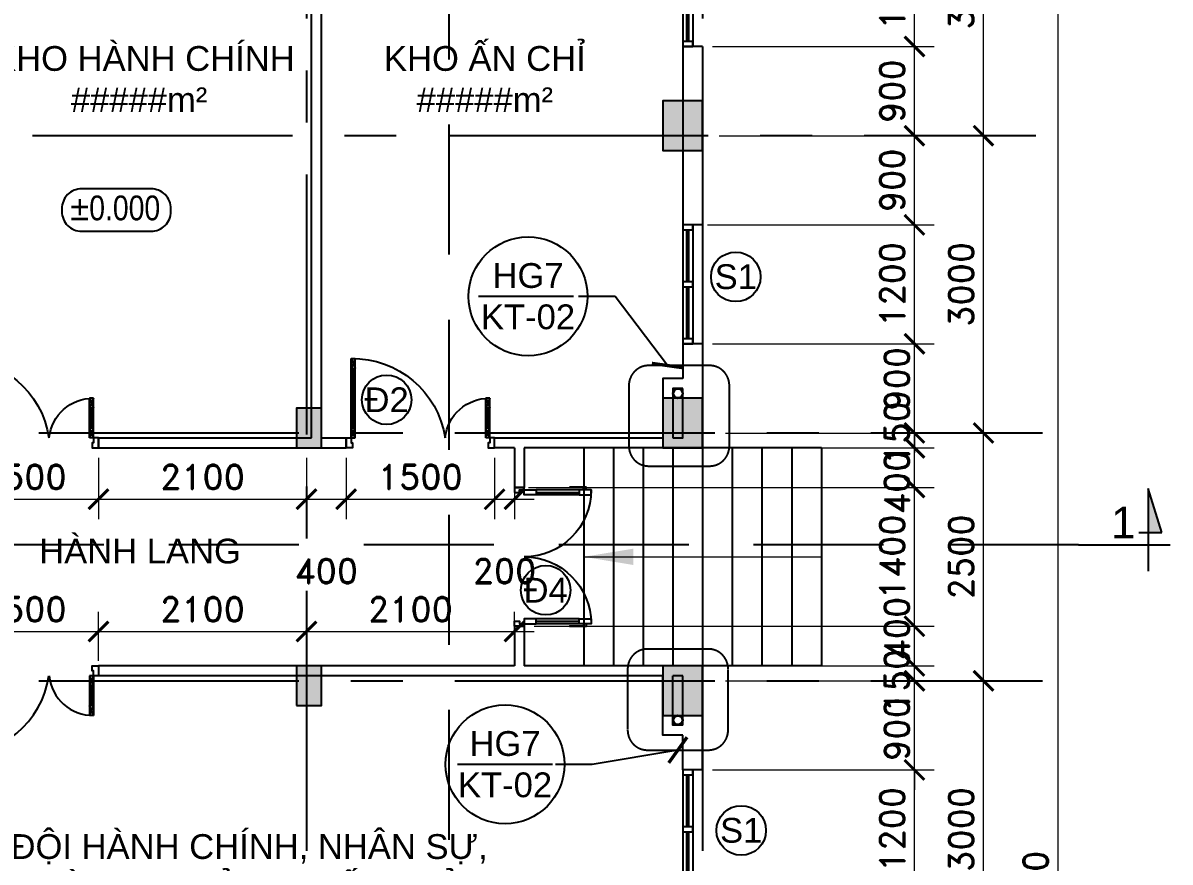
# Model space of a CAD drawing. Header units: inches. Extents: x 452443 to 881249, y 975131 to 1198310.
# Drawn here: x 582189 to 593773, y 1087607 to 1096074 of the extents above; entities that cross this region are included whole.
import ezdxf
from ezdxf.enums import TextEntityAlignment as Align

# ---------------------------------------------------------------- set-up
doc = ezdxf.new("R2010")
doc.units = ezdxf.units.IN
doc.header["$LTSCALE"] = 3.5
doc.header["$MEASUREMENT"] = 0
doc.linetypes.add('CENTER', pattern=[2, 1.25, -0.25, 0.25, -0.25])
doc.linetypes.add('HIDDEN', pattern=[0.375, 0.25, -0.125])
for name, color, linetype in [('cot', 1, 'Continuous'), ('CUA', 4, 'Continuous'), ('DOOR-84', 84, 'Continuous'), ('hatch', 4, 'Continuous'), ('hatch vl', 4, 'Continuous'), ('HATCH47', 47, 'Continuous'), ('Mui ten', 9, 'Continuous'), ('Net thay', 140, 'Continuous'), ('Netcat', 5, 'Continuous'), ('phong', 2, 'Continuous'), ('TEXT2', 7, 'Continuous'), ('thuocdo', 3, 'Continuous'), ('Truc', 252, 'Continuous')]:
    doc.layers.add(name, color=color, linetype=linetype)
doc.styles.add('chu 1', font='VHELVEN0.TTF')
doc.styles.add('CHUGHICHU', font='VTIMESN0.TTF')
doc.styles.add('romand', font='romand.shx')
doc.styles.add('THONG', font='VHELVCN0.TTF', dxfattribs={"height": 250})
doc.styles.add('VNI-HELVE', font='VHELVEN0.TTF')
doc.dimstyles.new('50', dxfattribs={"dimscale": 75, "dimtxt": 2.5, "dimasz": 30, "dimexe": 2, "dimexo": 0, "dimgap": 1, "dimtad": 1, "dimdec": 0, "dimdsep": 46, "dimtxsty": 'CHUGHICHU', "dimblk": 'ARCHTICK', "dimcen": 1.5, "dimdle": 2, "dimclrd": 256, "dimclre": 256, "dimclrt": 7, "dimadec": 0, "dimazin": 0, "dimtfac": 1, "dimtdec": 0, "dimtofl": 0, "dimtmove": 2, "dimatfit": 3, "dimldrblk": 'ARCHTICK', "dimfxl": 1, "dimtolj": 1, "dimtzin": 0, "dimlwd": -1, "dimlwe": -1, "dimarcsym": 0})
doc.dimstyles.new('TL100', dxfattribs={"dimscale": 100, "dimtxt": 2.5, "dimasz": 2, "dimexe": 2, "dimexo": 1, "dimgap": 1, "dimtad": 1, "dimdec": 0, "dimzin": 0, "dimdsep": 46, "dimtxsty": 'romand', "dimblk": 'ARCHTICK', "dimcen": 2, "dimdle": 2, "dimclrd": 256, "dimclre": 256, "dimclrt": 7, "dimadec": 0, "dimazin": 0, "dimtfac": 0.004, "dimtdec": 0, "dimtmove": 2, "dimatfit": 3, "dimfxl": 1, "dimtolj": 1, "dimtzin": 0, "dimlwd": 20, "dimlwe": 20, "dimarcsym": 1})

# ---------------------------------------------------------------- blocks, each defined once
blk = doc.blocks.new('cd-1400')
for p, q in [((-724, -25), (-696, -25)), ((-220, -50), (-655, -50)), ((-655, -75), (-220, -75)), ((-724, -1375), (-696, -1375)), ((-655, -1325), (-220, -1325)), ((-220, -1350), (-655, -1350))]:
    blk.add_line(p, q)
for points in [[(-724, -25), (-724, 3), (-555, 3)], [(-696, -25), (-696, -2), (-555, -2), (-555, 3)], [(-655, -25), (-655, -75), (-775, -75), (-775, -25), (-655, -25)], [(-678, -25), (-220, -25)], [(-220, -25), (-220, -75), (-100, -75), (-100, -25), (-220, -25)], [(-655, -1375), (-655, -1325), (-775, -1325), (-775, -1375), (-655, -1375)], [(-724, -1375), (-724, -1403), (-555, -1403)], [(-696, -1375), (-696, -1398), (-555, -1398), (-555, -1403)], [(-678, -1375), (-220, -1375)], [(-220, -1375), (-220, -1325), (-100, -1325), (-100, -1375), (-220, -1375)]]:
    blk.add_lwpolyline(points)
for points in [[(0, -50), (-50, -50), (-50, -25), (-100, -25), (-100, 0), (0, 0)], [(0, -1350), (-50, -1350), (-50, -1375), (-100, -1375), (-100, -1400), (0, -1400)]]:
    blk.add_lwpolyline(points, close=True)
at = {"layer": 'hatch'}
for centre, start, end in [((-100, -25), 180, 270), ((-100, -1375), 90, 180)]:
    blk.add_arc(centre, 675, start, end, dxfattribs=at)
blk = doc.blocks.new('CS-1200')
for p, q in [((0, 100), (1200, 100)), ((0, 0), (1200, 0)), ((575, 60), (50, 60)), ((575, 40), (50, 40)), ((1150, 60), (625, 60)), ((1150, 40), (625, 40))]:
    blk.add_line(p, q)
at = {"ltscale": 5}
for points in [[(0, 0), (50, 0), (50, 100), (0, 100)], [(575, 0), (625, 0), (625, 100), (575, 100)], [(1150, 0), (1200, 0), (1200, 100), (1150, 100)]]:
    blk.add_lwpolyline(points, close=True, dxfattribs=at)
blk = doc.blocks.new('CUAD1500')
for p, q in [((1410, 100), (1410, 900)), ((1450, 900), (1410, 900)), ((1450, 900), (1410, 800)), ((1410, 900), (1450, 800)), ((1450, 100), (1450, 900)), ((1450, 800), (1410, 800)), ((1420, 200), (1420, 800)), ((1440, 200), (1440, 800)), ((50, 500), (90, 400)), ((90, 500), (50, 400)), ((50, 100), (50, 500)), ((50, 500), (90, 500)), ((90, 100), (90, 500)), ((50, 400), (90, 400)), ((60, 200), (60, 400)), ((80, 200), (80, 400)), ((50, 200), (90, 200)), ((50, 100), (90, 200)), ((90, 100), (50, 200)), ((1450, 200), (1410, 200)), ((1450, 100), (1410, 200)), ((1410, 100), (1450, 200)), ((50, 100), (90, 100)), ((1450, 100), (1410, 100))]:
    blk.add_line(p, q)
for points in [[(0, 100), (50, 100), (50, 50), (65, 50), (65, 0), (0, 0)], [(1500, 100), (1450, 100), (1450, 50), (1435, 50), (1435, 0), (1500, 0)]]:
    blk.add_lwpolyline(points, close=True)
at = {"layer": 'hatch'}
for centre, radius, start, end in [((1430, -40), 940, 88.7553, 171.4465), ((57, 55), 445, 5.8369, 90.896)]:
    blk.add_arc(centre, radius, start, end, dxfattribs=at)
blk = doc.blocks.new('dc')
at = {"layer": 'Netcat'}
blk.add_hatch(color=256, dxfattribs=at).paths.add_polyline_path([(828, 672), (828, 147), (989, 147)])
for p, q in [((828, 672), (828, -310)), ((989, 147), (828, 672)), ((717, 147), (989, 147)), ((0, 0), (1087, 0))]:
    blk.add_line(p, q, dxfattribs=at)
at = {"style": 'VNI-HELVE', "flags": 4}
blk.add_attdef('E', text='', height=375, dxfattribs=at).set_placement((482, 272), align=Align.MIDDLE_CENTER)
blk = doc.blocks.new('_ArchTick')
at = {"color": 0, "linetype": 'ByBlock', "const_width": 0.15}
blk.add_lwpolyline([(-0.5, -0.5), (0.5, 0.5)], dxfattribs=at)
blk = doc.blocks.new('*D1847')
at = {"layer": 'DEFPOINTS', "color": 0}
for p in [(591780, 1089436), (591889, 1089436), (591454, 1086436)]:
    blk.add_point(p, dxfattribs=at)
at = {"layer": 'thuocdo', "lineweight": 20}
for p, q in [((591889, 1086236), (591889, 1089636)), ((591880, 1089436), (592089, 1089436)), ((591554, 1086436), (592089, 1086436))]:
    blk.add_line(p, q, dxfattribs=at)
at = {"layer": 'thuocdo', "lineweight": 20, "xscale": 200, "yscale": 200, "zscale": 200}
for p, rotation in [((591889, 1089436), 90), ((591889, 1086436), 270)]:
    blk.add_blockref('_ArchTick', p, dxfattribs=dict(at, rotation=rotation))
at = {"layer": 'thuocdo', "color": 7, "insert": (591664, 1087936), "char_height": 250, "attachment_point": 5, "rotation": 90, "style": 'romand'}
blk.add_mtext('\\A1;3000', dxfattribs=at)
blk = doc.blocks.new('*D1848')
at = {"layer": 'DEFPOINTS', "color": 0}
for p in [(591780, 1091936), (591889, 1091936), (591780, 1089436)]:
    blk.add_point(p, dxfattribs=at)
at = {"layer": 'thuocdo', "lineweight": 20}
for p, q in [((591889, 1089236), (591889, 1092136)), ((591880, 1091936), (592089, 1091936)), ((591880, 1089436), (592089, 1089436))]:
    blk.add_line(p, q, dxfattribs=at)
at = {"layer": 'thuocdo', "lineweight": 20, "xscale": 200, "yscale": 200, "zscale": 200}
for p, rotation in [((591889, 1091936), 90), ((591889, 1089436), 270)]:
    blk.add_blockref('_ArchTick', p, dxfattribs=dict(at, rotation=rotation))
at = {"layer": 'thuocdo', "color": 7, "insert": (591664, 1090686), "char_height": 250, "attachment_point": 5, "rotation": 90, "style": 'romand'}
blk.add_mtext('\\A1;2500', dxfattribs=at)
blk = doc.blocks.new('*D1849')
at = {"layer": 'DEFPOINTS', "color": 0}
for p in [(591780, 1094936), (591889, 1094936), (591780, 1091936)]:
    blk.add_point(p, dxfattribs=at)
at = {"layer": 'thuocdo', "lineweight": 20}
for p, q in [((591889, 1091736), (591889, 1095136)), ((591880, 1094936), (592089, 1094936)), ((591880, 1091936), (592089, 1091936))]:
    blk.add_line(p, q, dxfattribs=at)
at = {"layer": 'thuocdo', "lineweight": 20, "xscale": 200, "yscale": 200, "zscale": 200}
for p, rotation in [((591889, 1094936), 90), ((591889, 1091936), 270)]:
    blk.add_blockref('_ArchTick', p, dxfattribs=dict(at, rotation=rotation))
at = {"layer": 'thuocdo', "color": 7, "insert": (591664, 1093436), "char_height": 250, "attachment_point": 5, "rotation": 90, "style": 'romand'}
blk.add_mtext('\\A1;3000', dxfattribs=at)
blk = doc.blocks.new('*D1850')
at = {"layer": 'DEFPOINTS', "color": 0}
for p in [(591780, 1097936), (591889, 1097936), (591780, 1094936)]:
    blk.add_point(p, dxfattribs=at)
at = {"layer": 'thuocdo', "lineweight": 20}
for p, q in [((591889, 1094736), (591889, 1098136)), ((591880, 1097936), (592089, 1097936)), ((591880, 1094936), (592089, 1094936))]:
    blk.add_line(p, q, dxfattribs=at)
at = {"layer": 'thuocdo', "lineweight": 20, "xscale": 200, "yscale": 200, "zscale": 200}
for p, rotation in [((591889, 1097936), 90), ((591889, 1094936), 270)]:
    blk.add_blockref('_ArchTick', p, dxfattribs=dict(at, rotation=rotation))
at = {"layer": 'thuocdo', "color": 7, "insert": (591664, 1096436), "char_height": 250, "attachment_point": 5, "rotation": 90, "style": 'romand'}
blk.add_mtext('\\A1;3000', dxfattribs=at)
blk = doc.blocks.new('*D1851')
at = {"layer": 'DEFPOINTS', "color": 0}
for p in [(591469, 1097936), (591833, 1076436), (592641, 1076436)]:
    blk.add_point(p, dxfattribs=at)
at = {"layer": 'thuocdo', "lineweight": 20}
for p, q in [((592641, 1098136), (592641, 1076236)), ((591569, 1097936), (592841, 1097936)), ((591933, 1076436), (592841, 1076436))]:
    blk.add_line(p, q, dxfattribs=at)
at = {"layer": 'thuocdo', "lineweight": 20, "xscale": 200, "yscale": 200, "zscale": 200}
for p, rotation in [((592641, 1097936), 90), ((592641, 1076436), 270)]:
    blk.add_blockref('_ArchTick', p, dxfattribs=dict(at, rotation=rotation))
at = {"layer": 'thuocdo', "color": 7, "insert": (592416, 1087186), "char_height": 250, "attachment_point": 5, "rotation": 90, "style": 'romand'}
blk.add_mtext('\\A1;21500', dxfattribs=at)
blk = doc.blocks.new('*D1991')
at = {"layer": 'DEFPOINTS', "color": 0}
for p in [(589052, 1088536), (591192, 1088536), (589052, 1087336)]:
    blk.add_point(p, dxfattribs=at)
at = {"layer": 'thuocdo', "lineweight": 20}
for p, q in [((591192, 1087136), (591192, 1088736)), ((589152, 1088536), (591392, 1088536)), ((589152, 1087336), (591392, 1087336))]:
    blk.add_line(p, q, dxfattribs=at)
at = {"layer": 'thuocdo', "lineweight": 20, "xscale": 200, "yscale": 200, "zscale": 200}
for p, rotation in [((591192, 1088536), 90), ((591192, 1087336), 270)]:
    blk.add_blockref('_ArchTick', p, dxfattribs=dict(at, rotation=rotation))
at = {"layer": 'thuocdo', "color": 7, "insert": (590967, 1087936), "char_height": 250, "attachment_point": 5, "rotation": 90, "style": 'romand'}
blk.add_mtext('\\A1;1200', dxfattribs=at)
blk = doc.blocks.new('*D1992')
at = {"layer": 'DEFPOINTS', "color": 0}
for p in [(589184, 1089436), (591192, 1089436), (589052, 1088536)]:
    blk.add_point(p, dxfattribs=at)
at = {"layer": 'thuocdo', "lineweight": 20}
for p, q in [((591192, 1089436), (591192, 1089636)), ((589284, 1089436), (591392, 1089436)), ((591192, 1088536), (591192, 1089436)), ((589152, 1088536), (591392, 1088536)), ((591192, 1088536), (591192, 1088336))]:
    blk.add_line(p, q, dxfattribs=at)
at = {"layer": 'thuocdo', "lineweight": 20, "xscale": 200, "yscale": 200, "zscale": 200}
for p, rotation in [((591192, 1089436), 270), ((591192, 1088536), 90)]:
    blk.add_blockref('_ArchTick', p, dxfattribs=dict(at, rotation=rotation))
at = {"layer": 'thuocdo', "color": 7, "insert": (591014, 1088948), "char_height": 250, "attachment_point": 5, "rotation": 90, "style": 'romand'}
blk.add_mtext('\\A1;900', dxfattribs=at)
blk = doc.blocks.new('*D1993')
at = {"layer": 'DEFPOINTS', "color": 0}
for p in [(589052, 1092836), (591192, 1092836), (589184, 1091936)]:
    blk.add_point(p, dxfattribs=at)
at = {"layer": 'thuocdo', "lineweight": 20}
for p, q in [((591192, 1092836), (591192, 1093036)), ((589152, 1092836), (591392, 1092836)), ((591192, 1091936), (591192, 1092836)), ((589284, 1091936), (591392, 1091936)), ((591192, 1091936), (591192, 1091736))]:
    blk.add_line(p, q, dxfattribs=at)
at = {"layer": 'thuocdo', "lineweight": 20, "xscale": 200, "yscale": 200, "zscale": 200}
for p, rotation in [((591192, 1092836), 270), ((591192, 1091936), 90)]:
    blk.add_blockref('_ArchTick', p, dxfattribs=dict(at, rotation=rotation))
at = {"layer": 'thuocdo', "color": 7, "insert": (591014, 1092483), "char_height": 250, "attachment_point": 5, "rotation": 90, "style": 'romand'}
blk.add_mtext('\\A1;900', dxfattribs=at)
blk = doc.blocks.new('*D1994')
at = {"layer": 'DEFPOINTS', "color": 0}
for p in [(589002, 1094036), (591192, 1094036), (589052, 1092836)]:
    blk.add_point(p, dxfattribs=at)
at = {"layer": 'thuocdo', "lineweight": 20}
for p, q in [((591192, 1092636), (591192, 1094236)), ((589102, 1094036), (591392, 1094036)), ((589152, 1092836), (591392, 1092836))]:
    blk.add_line(p, q, dxfattribs=at)
at = {"layer": 'thuocdo', "lineweight": 20, "xscale": 200, "yscale": 200, "zscale": 200}
for p, rotation in [((591192, 1094036), 90), ((591192, 1092836), 270)]:
    blk.add_blockref('_ArchTick', p, dxfattribs=dict(at, rotation=rotation))
at = {"layer": 'thuocdo', "color": 7, "insert": (590967, 1093436), "char_height": 250, "attachment_point": 5, "rotation": 90, "style": 'romand'}
blk.add_mtext('\\A1;1200', dxfattribs=at)
blk = doc.blocks.new('*D1995')
at = {"layer": 'DEFPOINTS', "color": 0}
for p in [(589119, 1094936), (591192, 1094936), (589002, 1094036)]:
    blk.add_point(p, dxfattribs=at)
at = {"layer": 'thuocdo', "lineweight": 20}
for p, q in [((591192, 1093836), (591192, 1095136)), ((589219, 1094936), (591392, 1094936)), ((589102, 1094036), (591392, 1094036))]:
    blk.add_line(p, q, dxfattribs=at)
at = {"layer": 'thuocdo', "lineweight": 20, "xscale": 200, "yscale": 200, "zscale": 200}
for p, rotation in [((591192, 1094936), 90), ((591192, 1094036), 270)]:
    blk.add_blockref('_ArchTick', p, dxfattribs=dict(at, rotation=rotation))
at = {"layer": 'thuocdo', "color": 7, "insert": (590967, 1094486), "char_height": 250, "attachment_point": 5, "rotation": 90, "style": 'romand'}
blk.add_mtext('\\A1;900', dxfattribs=at)
blk = doc.blocks.new('*D1996')
at = {"layer": 'DEFPOINTS', "color": 0}
for p in [(589052, 1095836), (591192, 1095836), (589119, 1094936)]:
    blk.add_point(p, dxfattribs=at)
at = {"layer": 'thuocdo', "lineweight": 20}
for p, q in [((591192, 1094736), (591192, 1096036)), ((589152, 1095836), (591392, 1095836)), ((589219, 1094936), (591392, 1094936))]:
    blk.add_line(p, q, dxfattribs=at)
at = {"layer": 'thuocdo', "lineweight": 20, "xscale": 200, "yscale": 200, "zscale": 200}
for p, rotation in [((591192, 1095836), 90), ((591192, 1094936), 270)]:
    blk.add_blockref('_ArchTick', p, dxfattribs=dict(at, rotation=rotation))
at = {"layer": 'thuocdo', "color": 7, "insert": (590967, 1095386), "char_height": 250, "attachment_point": 5, "rotation": 90, "style": 'romand'}
blk.add_mtext('\\A1;900', dxfattribs=at)
blk = doc.blocks.new('*D1997')
at = {"layer": 'DEFPOINTS', "color": 0}
for p in [(589052, 1097036), (591192, 1097036), (589052, 1095836)]:
    blk.add_point(p, dxfattribs=at)
at = {"layer": 'thuocdo', "lineweight": 20}
for p, q in [((591192, 1095636), (591192, 1097236)), ((589152, 1097036), (591392, 1097036)), ((589152, 1095836), (591392, 1095836))]:
    blk.add_line(p, q, dxfattribs=at)
at = {"layer": 'thuocdo', "lineweight": 20, "xscale": 200, "yscale": 200, "zscale": 200}
for p, rotation in [((591192, 1097036), 90), ((591192, 1095836), 270)]:
    blk.add_blockref('_ArchTick', p, dxfattribs=dict(at, rotation=rotation))
at = {"layer": 'thuocdo', "color": 7, "insert": (590967, 1096436), "char_height": 250, "attachment_point": 5, "rotation": 90, "style": 'romand'}
blk.add_mtext('\\A1;1200', dxfattribs=at)
blk = doc.blocks.new('*D2195')
at = {"layer": 'DEFPOINTS', "color": 0}
for p in [(581452, 1091786), (582952, 1091786), (582952, 1091268)]:
    blk.add_point(p, dxfattribs=at)
at = {"layer": 'thuocdo', "lineweight": 20}
for p, q in [((581452, 1091686), (581452, 1091068)), ((582952, 1091686), (582952, 1091068)), ((581252, 1091268), (583152, 1091268))]:
    blk.add_line(p, q, dxfattribs=at)
at = {"layer": 'thuocdo', "lineweight": 20, "xscale": 200, "yscale": 200, "zscale": 200, "rotation": 180}
blk.add_blockref('_ArchTick', (581452, 1091268), dxfattribs=at)
at = {"layer": 'thuocdo', "lineweight": 20, "xscale": 200, "yscale": 200, "zscale": 200}
blk.add_blockref('_ArchTick', (582952, 1091268), dxfattribs=at)
at = {"layer": 'thuocdo', "color": 7, "insert": (582202, 1091493), "char_height": 250, "attachment_point": 5, "style": 'romand'}
blk.add_mtext('\\A1;1500', dxfattribs=at)
blk = doc.blocks.new('*D2196')
at = {"layer": 'DEFPOINTS', "color": 0}
for p in [(582952, 1091786), (585052, 1091786), (585052, 1091268)]:
    blk.add_point(p, dxfattribs=at)
at = {"layer": 'thuocdo', "lineweight": 20}
for p, q in [((582952, 1091686), (582952, 1091068)), ((585052, 1091686), (585052, 1091068)), ((582752, 1091268), (585252, 1091268))]:
    blk.add_line(p, q, dxfattribs=at)
at = {"layer": 'thuocdo', "lineweight": 20, "xscale": 200, "yscale": 200, "zscale": 200, "rotation": 180}
blk.add_blockref('_ArchTick', (582952, 1091268), dxfattribs=at)
at = {"layer": 'thuocdo', "lineweight": 20, "xscale": 200, "yscale": 200, "zscale": 200}
blk.add_blockref('_ArchTick', (585052, 1091268), dxfattribs=at)
at = {"layer": 'thuocdo', "color": 7, "insert": (584002, 1091493), "char_height": 250, "attachment_point": 5, "style": 'romand'}
blk.add_mtext('\\A1;2100', dxfattribs=at)
blk = doc.blocks.new('*D2206')
at = {"layer": 'DEFPOINTS', "color": 0}
for p in [(582952, 1089933), (581452, 1089586), (582952, 1089536)]:
    blk.add_point(p, dxfattribs=at)
at = {"layer": 'thuocdo', "linetype": 'Continuous', "lineweight": 20}
for p, q in [((581452, 1089686), (581452, 1090133)), ((582952, 1089636), (582952, 1090133)), ((581252, 1089933), (583152, 1089933))]:
    blk.add_line(p, q, dxfattribs=at)
at = {"layer": 'thuocdo', "lineweight": 20, "xscale": 200, "yscale": 200, "zscale": 200, "rotation": 180}
blk.add_blockref('_ArchTick', (581452, 1089933), dxfattribs=at)
at = {"layer": 'thuocdo', "lineweight": 20, "xscale": 200, "yscale": 200, "zscale": 200}
blk.add_blockref('_ArchTick', (582952, 1089933), dxfattribs=at)
at = {"layer": 'thuocdo', "color": 7, "insert": (582202, 1090158), "char_height": 250, "attachment_point": 5, "style": 'romand'}
blk.add_mtext('\\A1;1500', dxfattribs=at)
blk = doc.blocks.new('*D2418')
at = {"layer": 'DEFPOINTS', "color": 0}
for p in [(585052, 1089933), (582952, 1089736), (585052, 1089736)]:
    blk.add_point(p, dxfattribs=at)
at = {"layer": 'thuocdo', "linetype": 'Continuous', "lineweight": 20}
for p, q in [((582952, 1089836), (582952, 1090133)), ((585052, 1089836), (585052, 1090133)), ((582752, 1089933), (585252, 1089933))]:
    blk.add_line(p, q, dxfattribs=at)
at = {"layer": 'thuocdo', "lineweight": 20, "xscale": 200, "yscale": 200, "zscale": 200, "rotation": 180}
blk.add_blockref('_ArchTick', (582952, 1089933), dxfattribs=at)
at = {"layer": 'thuocdo', "lineweight": 20, "xscale": 200, "yscale": 200, "zscale": 200}
blk.add_blockref('_ArchTick', (585052, 1089933), dxfattribs=at)
at = {"layer": 'thuocdo', "color": 7, "insert": (584002, 1090158), "char_height": 250, "attachment_point": 5, "style": 'romand'}
blk.add_mtext('\\A1;2100', dxfattribs=at)
blk = doc.blocks.new('*D2425')
at = {"layer": 'DEFPOINTS', "color": 0}
for p in [(585052, 1091786), (585452, 1091786), (585452, 1091268)]:
    blk.add_point(p, dxfattribs=at)
at = {"layer": 'thuocdo', "lineweight": 20}
for p, q in [((585052, 1091686), (585052, 1091068)), ((585452, 1091686), (585452, 1091068)), ((584852, 1091268), (585652, 1091268))]:
    blk.add_line(p, q, dxfattribs=at)
at = {"layer": 'thuocdo', "lineweight": 20, "xscale": 200, "yscale": 200, "zscale": 200, "rotation": 180}
blk.add_blockref('_ArchTick', (585052, 1091268), dxfattribs=at)
at = {"layer": 'thuocdo', "lineweight": 20, "xscale": 200, "yscale": 200, "zscale": 200}
blk.add_blockref('_ArchTick', (585452, 1091268), dxfattribs=at)
at = {"layer": 'thuocdo', "color": 7, "insert": (585252, 1090543), "char_height": 250, "attachment_point": 5, "style": 'romand'}
blk.add_mtext('\\A1;400', dxfattribs=at)
blk = doc.blocks.new('*D2426')
at = {"layer": 'DEFPOINTS', "color": 0}
for p in [(585452, 1091786), (586952, 1091719), (586952, 1091268)]:
    blk.add_point(p, dxfattribs=at)
at = {"layer": 'thuocdo', "lineweight": 20}
for p, q in [((585452, 1091686), (585452, 1091068)), ((586952, 1091619), (586952, 1091068)), ((585252, 1091268), (587152, 1091268))]:
    blk.add_line(p, q, dxfattribs=at)
at = {"layer": 'thuocdo', "lineweight": 20, "xscale": 200, "yscale": 200, "zscale": 200, "rotation": 180}
blk.add_blockref('_ArchTick', (585452, 1091268), dxfattribs=at)
at = {"layer": 'thuocdo', "lineweight": 20, "xscale": 200, "yscale": 200, "zscale": 200}
blk.add_blockref('_ArchTick', (586952, 1091268), dxfattribs=at)
at = {"layer": 'thuocdo', "color": 7, "insert": (586202, 1091493), "char_height": 250, "attachment_point": 5, "style": 'romand'}
blk.add_mtext('\\A1;1500', dxfattribs=at)
blk = doc.blocks.new('*D2574')
at = {"layer": 'DEFPOINTS', "color": 0}
for p in [(590752, 1089586), (591192, 1089586), (589184, 1089436)]:
    blk.add_point(p, dxfattribs=at)
at = {"layer": 'thuocdo', "linetype": 'Continuous', "lineweight": 20}
for p, q in [((590852, 1089586), (591392, 1089586)), ((589284, 1089436), (591392, 1089436))]:
    blk.add_line(p, q, dxfattribs=at)
at = {"layer": 'thuocdo', "lineweight": 20}
blk.add_line((591192, 1089436), (591192, 1089586), dxfattribs=at)
at = {"layer": 'thuocdo', "color": 7, "insert": (591014, 1089436), "char_height": 250, "attachment_point": 5, "rotation": 90, "style": 'romand'}
blk.add_mtext('\\A1;150', dxfattribs=at)
blk = doc.blocks.new('*D2575')
at = {"layer": 'DEFPOINTS', "color": 0}
for p in [(590752, 1091936), (591192, 1091936), (590752, 1091786)]:
    blk.add_point(p, dxfattribs=at)
at = {"layer": 'thuocdo', "linetype": 'Continuous', "lineweight": 20}
for p, q in [((590852, 1091936), (591392, 1091936)), ((590852, 1091786), (591392, 1091786))]:
    blk.add_line(p, q, dxfattribs=at)
at = {"layer": 'thuocdo', "lineweight": 20}
blk.add_line((591192, 1091786), (591192, 1091936), dxfattribs=at)
at = {"layer": 'thuocdo', "color": 7, "insert": (591014, 1091936), "char_height": 250, "attachment_point": 5, "rotation": 90, "style": 'romand'}
blk.add_mtext('\\A1;150', dxfattribs=at)
blk = doc.blocks.new('CAODO2')
at = {"layer": 'Net thay', "ltscale": 3}
blk.add_lwpolyline([(0, 0), (701, 0, 0.414214), (901, 200), (901, 229, 0.414214), (701, 429), (0, 429, 0.414214), (-200, 229), (-200, 200, 0.414214)], format="xyb", close=True, dxfattribs=at)
at = {"style": 'THONG', "flags": 4}
blk.add_attdef('%%P0.000', (-115, 111, 803), '', height=250, dxfattribs=at)
blk = doc.blocks.new('*D2965')
at = {"layer": 'DEFPOINTS', "color": 0}
for p in [(586952, 1091786), (587152, 1091786), (587152, 1091268)]:
    blk.add_point(p, dxfattribs=at)
at = {"layer": 'thuocdo', "lineweight": 20}
for p, q in [((586952, 1091686), (586952, 1091068)), ((587152, 1091686), (587152, 1091068)), ((586752, 1091268), (587352, 1091268))]:
    blk.add_line(p, q, dxfattribs=at)
at = {"layer": 'thuocdo', "lineweight": 20, "xscale": 200, "yscale": 200, "zscale": 200, "rotation": 180}
blk.add_blockref('_ArchTick', (586952, 1091268), dxfattribs=at)
at = {"layer": 'thuocdo', "lineweight": 20, "xscale": 200, "yscale": 200, "zscale": 200}
blk.add_blockref('_ArchTick', (587152, 1091268), dxfattribs=at)
at = {"layer": 'thuocdo', "color": 7, "insert": (587052, 1090543), "char_height": 250, "attachment_point": 5, "style": 'romand'}
blk.add_mtext('\\A1;200', dxfattribs=at)
blk = doc.blocks.new('*D2966')
at = {"layer": 'DEFPOINTS', "color": 0}
for p in [(587152, 1089933), (585052, 1089692), (587152, 1089692)]:
    blk.add_point(p, dxfattribs=at)
at = {"layer": 'thuocdo', "linetype": 'Continuous', "lineweight": 20}
for p, q in [((585052, 1089792), (585052, 1090133)), ((587152, 1089792), (587152, 1090133)), ((584852, 1089933), (587352, 1089933))]:
    blk.add_line(p, q, dxfattribs=at)
at = {"layer": 'thuocdo', "lineweight": 20, "xscale": 200, "yscale": 200, "zscale": 200, "rotation": 180}
blk.add_blockref('_ArchTick', (585052, 1089933), dxfattribs=at)
at = {"layer": 'thuocdo', "lineweight": 20, "xscale": 200, "yscale": 200, "zscale": 200}
blk.add_blockref('_ArchTick', (587152, 1089933), dxfattribs=at)
at = {"layer": 'thuocdo', "color": 7, "insert": (586102, 1090158), "char_height": 250, "attachment_point": 5, "style": 'romand'}
blk.add_mtext('\\A1;2100', dxfattribs=at)
blk = doc.blocks.new('*D2967')
at = {"layer": 'DEFPOINTS', "color": 0}
for p in [(587252, 1089986), (591192, 1089986), (587221, 1089586)]:
    blk.add_point(p, dxfattribs=at)
at = {"layer": 'thuocdo', "linetype": 'Continuous', "lineweight": 20}
for p, q in [((591192, 1089386), (591192, 1090186)), ((587352, 1089986), (591392, 1089986)), ((587321, 1089586), (591392, 1089586))]:
    blk.add_line(p, q, dxfattribs=at)
at = {"layer": 'thuocdo', "lineweight": 20, "xscale": 200, "yscale": 200, "zscale": 200}
for p, rotation in [((591192, 1089986), 90), ((591192, 1089586), 270)]:
    blk.add_blockref('_ArchTick', p, dxfattribs=dict(at, rotation=rotation))
at = {"layer": 'thuocdo', "color": 7, "insert": (591014, 1089962), "char_height": 250, "attachment_point": 5, "rotation": 90, "style": 'romand'}
blk.add_mtext('\\A1;400', dxfattribs=at)
blk = doc.blocks.new('*D2968')
at = {"layer": 'DEFPOINTS', "color": 0}
for p in [(587195, 1091386), (591192, 1091386), (587252, 1089986)]:
    blk.add_point(p, dxfattribs=at)
at = {"layer": 'thuocdo', "linetype": 'Continuous', "lineweight": 20}
for p, q in [((591192, 1089786), (591192, 1091586)), ((587295, 1091386), (591392, 1091386)), ((587352, 1089986), (591392, 1089986))]:
    blk.add_line(p, q, dxfattribs=at)
at = {"layer": 'thuocdo', "lineweight": 20, "xscale": 200, "yscale": 200, "zscale": 200}
for p, rotation in [((591192, 1091386), 90), ((591192, 1089986), 270)]:
    blk.add_blockref('_ArchTick', p, dxfattribs=dict(at, rotation=rotation))
at = {"layer": 'thuocdo', "color": 7, "insert": (590967, 1090686), "char_height": 250, "attachment_point": 5, "rotation": 90, "style": 'romand'}
blk.add_mtext('\\A1;1400', dxfattribs=at)
blk = doc.blocks.new('*D2969')
at = {"layer": 'DEFPOINTS', "color": 0}
for p in [(587422, 1091786), (591192, 1091786), (587195, 1091386)]:
    blk.add_point(p, dxfattribs=at)
at = {"layer": 'thuocdo', "linetype": 'Continuous', "lineweight": 20}
for p, q in [((591192, 1091186), (591192, 1091986)), ((587522, 1091786), (591392, 1091786)), ((587295, 1091386), (591392, 1091386))]:
    blk.add_line(p, q, dxfattribs=at)
at = {"layer": 'thuocdo', "lineweight": 20, "xscale": 200, "yscale": 200, "zscale": 200}
for p, rotation in [((591192, 1091786), 90), ((591192, 1091386), 270)]:
    blk.add_blockref('_ArchTick', p, dxfattribs=dict(at, rotation=rotation))
at = {"layer": 'thuocdo', "color": 7, "insert": (591014, 1091436), "char_height": 250, "attachment_point": 5, "rotation": 90, "style": 'romand'}
blk.add_mtext('\\A1;400', dxfattribs=at)

msp = doc.modelspace()

# ---------------------------------------------------------------- hatches: boundary and pattern name
at = {"layer": 'cot'}
for points in [[(589052.3, 1095286.5), (588652.3, 1095286.5), (588652.3, 1094786.5), (589052.3, 1094786.5)], [(584952.3, 1091786.5), (585202.3, 1091786.5), (585202.3, 1092186.5), (584952.3, 1092186.5)], [(589052.3, 1092286.5), (588652.3, 1092286.5), (588652.3, 1091786.5), (589052.3, 1091786.5)], [(584952.3, 1089186.5), (585202.3, 1089186.5), (585202.3, 1089586.5), (584952.3, 1089586.5)], [(589052.3, 1089586.5), (588652.3, 1089586.5), (588652.3, 1089086.5), (589052.3, 1089086.5)]]:
    msp.add_hatch(color=256, dxfattribs=at).paths.add_polyline_path(points)

# ---------------------------------------------------------------- linework, layer by layer
at = {"linetype": 'HIDDEN', "ltscale": 700}
for points in [[(588508, 1091602.8), (589123, 1091602.8, 0.4142136), (589323, 1091802.8), (589323, 1092416.7, 0.4142136), (589123, 1092616.7), (588508, 1092616.7, 0.4142136), (588308, 1092416.7), (588308, 1091802.8, 0.4142136)], [(588495.5, 1088736.9), (589110.5, 1088736.9, 0.4142136), (589310.5, 1088936.9), (589310.5, 1089556.2, 0.4142136), (589110.5, 1089756.2), (588495.5, 1089756.2, 0.4142136), (588295.5, 1089556.2), (588295.5, 1088936.9, 0.4142136)]]:
    msp.add_lwpolyline(points, format="xyb", close=True, dxfattribs=at)
for centre in [(587289.6, 1093315.1), (587057.4, 1088592.6)]:
    msp.add_circle(centre, 600)
at = {"layer": 'cot'}
for points in [[(589052.3, 1095286.5), (588652.3, 1095286.5), (588652.3, 1094786.5), (589052.3, 1094786.5)], [(584952.3, 1091786.5), (585202.3, 1091786.5), (585202.3, 1092186.5), (584952.3, 1092186.5)], [(589052.3, 1092286.5), (588652.3, 1092286.5), (588652.3, 1091786.5), (589052.3, 1091786.5)], [(584952.3, 1089186.5), (585202.3, 1089186.5), (585202.3, 1089586.5), (584952.3, 1089586.5)], [(589052.3, 1089586.5), (588652.3, 1089586.5), (588652.3, 1089086.5), (589052.3, 1089086.5)]]:
    msp.add_lwpolyline(points, close=True, dxfattribs=at)
at = {"layer": 'hatch vl'}
for centre in [(589387.5, 1093511.8), (585861.9, 1092271.3), (587468.1, 1090349.9), (589442.5, 1087925.3)]:
    msp.add_circle(centre, 250, dxfattribs=at)
at = {"layer": 'HATCH47', "linetype": 'HIDDEN', "ltscale": 1500}
for points in [[(586493.9, 1072079.4), (586493.9, 1099947.9)], [(592849.5, 1090806), (556737.9, 1090806)]]:
    msp.add_lwpolyline(points, dxfattribs=at)
at = {"layer": 'Mui ten'}
for p, q in [((587749.7, 1093315.1), (586789.6, 1093315.1)), ((587537.5, 1088592.6), (586577.4, 1088592.6))]:
    msp.add_line(p, q, dxfattribs=at)
at = {"layer": 'Net thay'}
for points in [[(587852.3, 1091786.5), (587852.3, 1089586.5)], [(588152.3, 1091786.5), (588152.3, 1089586.5)], [(588452.3, 1091786.5), (588452.3, 1089586.5)], [(588752.3, 1091786.5), (588752.3, 1089586.5)], [(589052.3, 1091786.5), (589052.3, 1089586.5)], [(590252.3, 1091786.5), (589052.3, 1091786.5)], [(589352.3, 1091786.5), (589352.3, 1089586.5)], [(589652.3, 1091786.5), (589652.3, 1089586.5)], [(589952.3, 1091786.5), (589952.3, 1089586.5)], [(590252.3, 1091786.5), (590252.3, 1089586.5)], [(590252.3, 1089586.5), (589052.3, 1089586.5)]]:
    msp.add_lwpolyline(points, dxfattribs=at)
at = {"layer": 'phong'}
for p, q in [((585452.3, 1091886.5), (585452.3, 1091786.5)), ((587152.3, 1091386.5), (587252.3, 1091386.5)), ((587152.3, 1089986.5), (587252.3, 1089986.5)), ((587102.3, 1089586.5), (582952.3, 1089586.5)), ((587152.3, 1089586.5), (587102.3, 1089586.5)), ((589052.3, 1089586.5), (587252.3, 1089586.5)), ((589052.3, 1088536.5), (589052.3, 1089586.5)), ((588652.3, 1089486.5), (582952.3, 1089486.5)), ((588852.3, 1089486.5), (588752.3, 1089486.5)), ((588852.3, 1088986.5), (588852.3, 1089486.5)), ((588852.3, 1088536.5), (588852.3, 1088886.5))]:
    msp.add_line(p, q, dxfattribs=at)
for points in [[(585102.3, 1091886.5), (585102.3, 1097736.5)], [(585202.3, 1091886.5), (585202.3, 1097736.5)], [(588852.3, 1095836.5), (588852.3, 1094036.5)], [(589052.3, 1095836.5), (588852.3, 1095836.5)], [(589052.3, 1095836.5), (589052.3, 1094036.5)], [(589052.3, 1094036.5), (588852.3, 1094036.5)], [(589052.3, 1092836.5), (589052.3, 1091786.5), (587252.3, 1091786.5)], [(588852.3, 1092836.5), (588852.3, 1092486.5)], [(589052.3, 1092836.5), (588852.3, 1092836.5)], [(588852.3, 1092486.5), (588652.3, 1092486.5), (588652.3, 1091886.5)], [(588852.3, 1092386.5), (588752.3, 1092386.5), (588752.3, 1091886.5)], [(588752.3, 1091886.5), (588852.3, 1091886.5), (588852.3, 1092386.5)], [(582952.3, 1091886.5), (582952.3, 1091786.5)], [(582952.3, 1091886.5), (585102.3, 1091886.5)], [(585202.3, 1091886.5), (585452.3, 1091886.5)], [(585202.3, 1091886.5), (585202.3, 1091886.5)], [(586952.3, 1091886.5), (588652.3, 1091886.5)], [(582952.3, 1091786.5), (585452.3, 1091786.5)], [(587152.3, 1091786.5), (586952.3, 1091786.5)], [(587152.3, 1091786.5), (587152.3, 1091386.5)], [(587152.3, 1091786.5), (587152.3, 1091786.5)], [(587252.3, 1091786.5), (587252.3, 1091386.5)], [(587152.3, 1089986.5), (587152.3, 1089586.5)], [(587252.3, 1089986.5), (587252.3, 1089586.5)], [(582952.3, 1089586.5), (582952.3, 1089486.5)], [(588852.3, 1088886.5), (588652.3, 1088886.5), (588652.3, 1089486.5)], [(588852.3, 1088986.5), (588752.3, 1088986.5), (588752.3, 1089486.5)], [(589052.3, 1088536.5), (588852.3, 1088536.5)]]:
    msp.add_lwpolyline(points, dxfattribs=at)
at = {"layer": 'thuocdo'}
for centre, radius in [((588803.6, 1092335.3), 50), ((588803.6, 1092335.3), 45), ((588803, 1089038.5), 50), ((588803, 1089038.5), 45)]:
    msp.add_circle(centre, radius, dxfattribs=at)
at = {"layer": 'Truc', "linetype": 'CENTER', "ltscale": 600}
for points in [[(585052.3, 1098745.1), (585052.3, 1072278.3)], [(589052.3, 1098745.1), (589052.3, 1072278.3)], [(557084.6, 1094936.5), (592418.3, 1094936.5)], [(557150.1, 1091936.5), (592483.8, 1091936.5)], [(557150.1, 1089436.5), (592483.8, 1089436.5)]]:
    msp.add_lwpolyline(points, dxfattribs=at)

# ---------------------------------------------------------------- block references
at = {"layer": 'CUA', "rotation": 270}
for p in [(588852.3, 1097036.5), (588852.3, 1094036.5), (588852.3, 1088536.5)]:
    msp.add_blockref('CS-1200', p, dxfattribs=at)
at = {"layer": 'CUA', "xscale": -1}
msp.add_blockref('cd-1400', (587152.3, 1091386.5), dxfattribs=at)
at = {"layer": 'DOOR-84', "xscale": -1}
for p in [(582952.3, 1091786.5), (586952.3, 1091786.5)]:
    msp.add_blockref('CUAD1500', p, dxfattribs=at)
at = {"layer": 'DOOR-84', "rotation": 180}
msp.add_blockref('CUAD1500', (582952.3, 1089586.5), dxfattribs=at)
at = {"layer": 'phong'}
msp.add_blockref('CAODO2', (582781.7, 1093971.1), dxfattribs=at).add_auto_attribs({'%%P0.000': '%%P0.000'})
ref = msp.add_blockref('dc', (592849.5, 1090806), dxfattribs=dict(at, xscale=0.8499999999767169, yscale=0.8499999999767169, zscale=0.8500000000058208))
ref.add_attrib('E', '1', dxfattribs={"layer": '0', "height": 318.8, "style": 'VNI-HELVE'}).set_placement((593300.6, 1091032.2), align=Align.MIDDLE_CENTER)

# ---------------------------------------------------------------- texts
at = {"char_height": 250, "attachment_point": 5, "style": 'chu 1'}
for s, insert, width in [('HG7\\PKT-02 ', (587289.6, 1093315.1), 647.539), ('S1', (589387.5, 1093511.8), 407.041), ('Ñ2', (585861.9, 1092271.3), 407.041), ('Ñ4', (587468.1, 1090349.9), 407.041), ('HG7\\PKT-02 ', (587057.4, 1088592.6), 647.539), ('S1', (589442.5, 1087925.3), 407.041)]:
    msp.add_mtext(s, dxfattribs=dict(at, insert=insert, width=width))
at = {"layer": 'TEXT2', "char_height": 250, "style": 'VNI-HELVE'}
for s, width, insert, attachment_point in [('{\\C7; KHO HAØNH CHÍNH\\P#####m²}', 5041.99, (583361.7, 1095840.5), 2), ('{\\C7;KHO AÁN CHÆ\\P#####m²}', 5041.99, (586853.4, 1095840.5), 2), ('{\\W5.161;\\C7;  \\W1;HAØNH LANG}', 4203.104, (581351.3, 1090869.5), 1), ('{\\W0.2833;\\C7; \\W1;ÑOÄI HAØNH CHÍNH, NHAÂN SÖÏ, TAØI VUÏ,QUAÛN TRÒ AÁN CHÆ\\P#####m²}', 5041.99, (584459.3, 1087888.1), 2)]:
    msp.add_mtext_dynamic_manual_height_columns(s, width=width, gutter_width=1000, heights=[0], dxfattribs=dict(at, insert=insert, attachment_point=attachment_point))

# ---------------------------------------------------------------- dimensions: what is measured, and where the dimension line sits
at = {"layer": 'thuocdo'}
for base, p1, p2, override, picture, middle in [((592640.8, 1076436.5), (591468.8, 1097936.5), (591832.7, 1076436.5), {"dimarcsym": 1}, '*D1851', (592415.8, 1087186.5)), ((591888.9, 1097936.5), (591780.1, 1094936.5), (591780.1, 1097936.5), {"dimarcsym": 1}, '*D1850', (591663.9, 1096436.5)), ((591191.9, 1097036.5), (589052.3, 1095836.5), (589052.3, 1097036.5), {"dimfxl": 10, "dimarcsym": 1}, '*D1997', (590966.9, 1096436.5)), ((591191.9, 1095836.5), (589118.7, 1094936.5), (589052.3, 1095836.5), {"dimfxl": 10, "dimarcsym": 1}, '*D1996', (590966.9, 1095386.5)), ((591191.9, 1094936.5), (589002.3, 1094036.5), (589118.7, 1094936.5), {"dimfxl": 10, "dimarcsym": 1}, '*D1995', (590966.9, 1094486.5)), ((591888.9, 1094936.5), (591780.1, 1091936.5), (591780.1, 1094936.5), {"dimarcsym": 1}, '*D1849', (591663.9, 1093436.5)), ((591191.9, 1094036.5), (589052.3, 1092836.5), (589002.3, 1094036.5), {"dimfxl": 10, "dimarcsym": 1}, '*D1994', (590966.9, 1093436.5)), ((591888.9, 1091936.5), (591780.1, 1089436.5), (591780.1, 1091936.5), {"dimarcsym": 1}, '*D1848', (591663.9, 1090686.5)), ((591888.9, 1089436.5), (591454, 1086436.5), (591780.1, 1089436.5), {"dimarcsym": 1}, '*D1847', (591663.9, 1087936.5)), ((591191.9, 1088536.5), (589052.3, 1087336.5), (589052.3, 1088536.5), {"dimfxl": 10, "dimarcsym": 1}, '*D1991', (590966.9, 1087936.5))]:
    dim = msp.add_linear_dim(base=base, p1=p1, p2=p2, angle=90, dimstyle='TL100', override=override, dxfattribs=at)
    dim.commit()
    dim.dimension.update_dxf_attribs({"geometry": picture, "text_midpoint": middle})
for base, p1, p2, override, picture, middle in [((591191.9, 1092836.5), (589184.4, 1091936.5), (589052.3, 1092836.5), {"dimfxl": 10, "dimarcsym": 1}, '*D1993', (591014.2, 1092482.7)), ((591191.9, 1091936.5), (590752.3, 1091786.5), (590752.3, 1091936.5), {"dimfxl": 10}, '*D2575', (591014.2, 1091936.5)), ((591191.9, 1089436.5), (589052.3, 1088536.5), (589184.4, 1089436.5), {"dimfxl": 10, "dimarcsym": 1}, '*D1992', (591014.2, 1088947.6)), ((591191.9, 1089586.5), (589184.4, 1089436.5), (590752.3, 1089586.5), {"dimfxl": 10}, '*D2574', (591014.2, 1089436.5))]:
    dim = msp.add_linear_dim(base=base, p1=p1, p2=p2, angle=90, dimstyle='TL100', override=override, dxfattribs=at)
    dim.commit()
    dim.dimension.update_dxf_attribs({"geometry": picture, "text_midpoint": middle, "dimtype": 160})
for base, p1, p2, picture, middle in [((591191.9, 1091786.5), (587194.7, 1091386.5), (587421.7, 1091786.5), '*D2969', (591014.2, 1091436.1)), ((591191.9, 1089986.5), (587220.9, 1089586.5), (587252.3, 1089986.5), '*D2967', (591014.2, 1089961.6))]:
    dim = msp.add_linear_dim(base=base, p1=p1, p2=p2, angle=90, dimstyle='TL100', dxfattribs=at)
    dim.commit()
    dim.dimension.update_dxf_attribs({"geometry": picture, "text_midpoint": middle, "dimtype": 160})
for base, p1, p2, picture, middle in [((582952.3, 1091267.5), (581452.3, 1091786.5), (582952.3, 1091786.5), '*D2195', (582202.3, 1091492.5)), ((585052.3, 1091267.5), (582952.3, 1091786.5), (585052.3, 1091786.5), '*D2196', (584002.3, 1091492.5)), ((585452.3, 1091267.5), (585052.3, 1091786.5), (585452.3, 1091786.5), '*D2425', (585252.3, 1090542.5)), ((586952.3, 1091267.5), (585452.3, 1091786.5), (586952.3, 1091719.4), '*D2426', (586202.3, 1091492.5)), ((587152.3, 1091267.5), (586952.3, 1091786.5), (587152.3, 1091786.5), '*D2965', (587052.3, 1090542.5))]:
    dim = msp.add_linear_dim(base=base, p1=p1, p2=p2, dimstyle='TL100', override={"dimfxl": 10, "dimarcsym": 1}, dxfattribs=at)
    dim.commit()
    dim.dimension.update_dxf_attribs({"geometry": picture, "text_midpoint": middle})
dim = msp.add_linear_dim(base=(591191.9, 1091386.5), p1=(587252.3, 1089986.5), p2=(587194.7, 1091386.5), angle=90, dimstyle='TL100', dxfattribs=at)
dim.commit()
dim.dimension.update_dxf_attribs({"geometry": '*D2968', "text_midpoint": (590966.9, 1090686.5)})
for base, p1, p2, picture, middle in [((582952.3, 1089933.2), (581452.3, 1089586.5), (582952.3, 1089536.5), '*D2206', (582202.3, 1090158.2)), ((585052.3, 1089933.2), (582952.3, 1089736.5), (585052.3, 1089736.5), '*D2418', (584002.3, 1090158.2)), ((587152.3, 1089933.2), (585052.3, 1089691.5), (587152.3, 1089691.5), '*D2966', (586102.3, 1090158.2))]:
    dim = msp.add_linear_dim(base=base, p1=p1, p2=p2, dimstyle='TL100', dxfattribs=at)
    dim.commit()
    dim.dimension.update_dxf_attribs({"geometry": picture, "text_midpoint": middle})

# ---------------------------------------------------------------- leaders
for points in [[(588697.7, 1092616.7), (588170.9, 1093315.1), (587799.6, 1093315.1)], [(588803, 1088736.9), (587938.8, 1088592.6), (587567.5, 1088592.6)]]:
    msp.add_leader(points, dimstyle='50', override={"dimasz": 3, "dimtad": 0})
at = {"layer": 'hatch'}
msp.add_leader([(587852.3, 1090686.5), (590252.3, 1090686.5)], dimstyle='TL100', override={"dimasz": 5, "dimtad": 0, "dimfxl": 10, "dimarcsym": 1}, dxfattribs=at)

doc.saveas('drawing.dxf')
